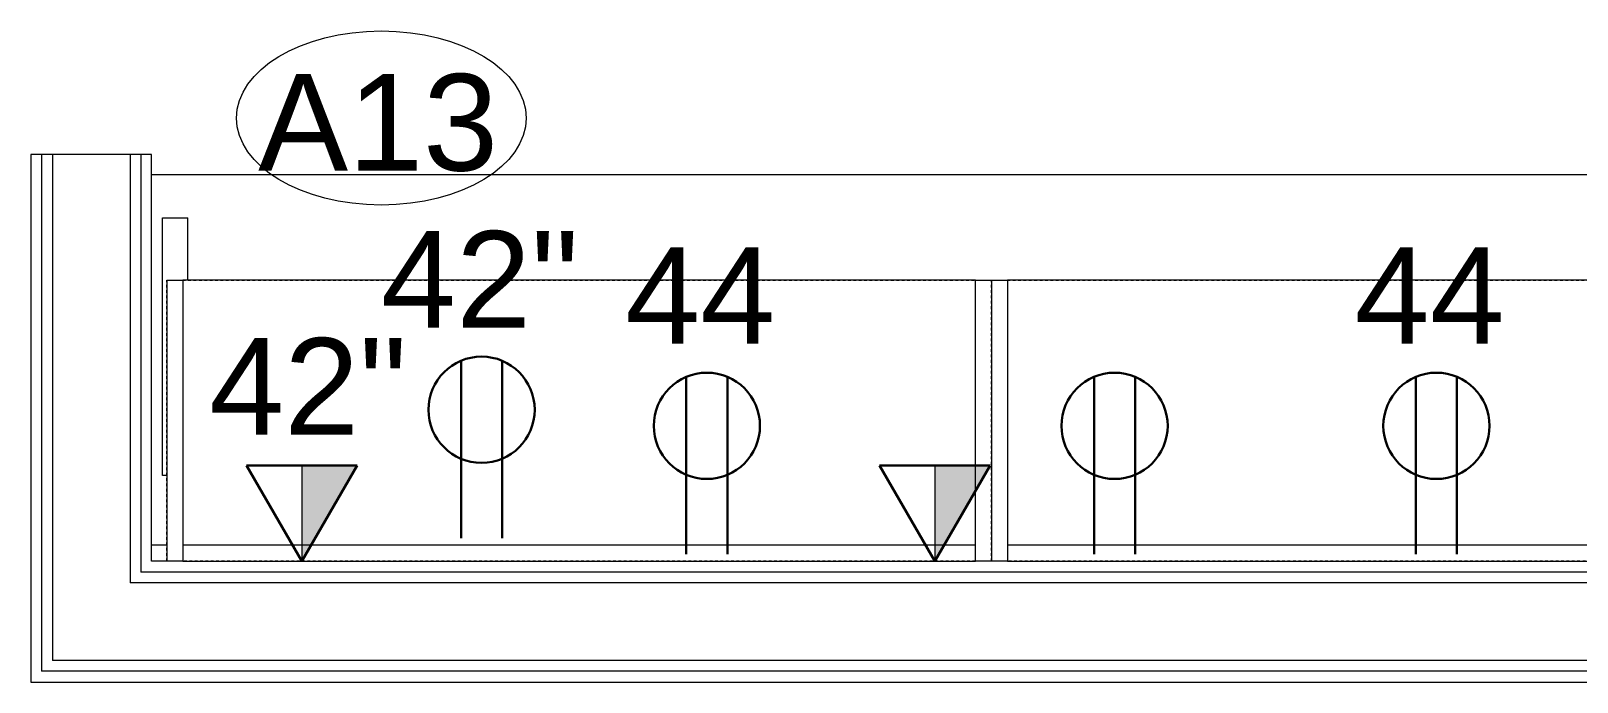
# Model space of a CAD drawing. Header units: inches. Extents: x -4688 to 1542, y -3558 to 978.
# Drawn here: x -495.7 to -423.6, y 460.1 to 490.4 of the extents above; entities that cross this region are included whole.
import ezdxf

# ---------------------------------------------------------------- set-up
doc = ezdxf.new("R2010")
doc.units = ezdxf.units.IN
doc.header["$MEASUREMENT"] = 0
doc.linetypes.add('Dash', pattern=[0.25, 0.125, -0.125])
for name, color, linetype, lineweight in [('A-ANNO-NOTE', 131, 'Continuous', 40), ('A-WALL', 113, 'Continuous', 18), ('I-WALL', 2, 'Continuous', 18), ('Q-CASE', 31, 'Continuous', 9), ('Q-CASE-HDLN', 31, 'Dash', 9), ('Q-SPCQ', 91, 'Continuous', 9), ('Q-SPCQ-IDEN', 132, 'Continuous', 9)]:
    doc.layers.add(name, color=color, linetype=linetype, lineweight=lineweight)
doc.styles.add('Arial', font='arial.ttf', dxfattribs={"height": 4.5})
doc.styles.add('Swis721 Lt BT', font='swissl.ttf', dxfattribs={"height": 4.5})

# ---------------------------------------------------------------- blocks, each defined once
blk = doc.blocks.new('C-Counter Top - ADJ HEIGHT 18_-7843486-1st Floor Power _ Signal')
at = {"layer": 'Q-CASE'}
for p, q in [((83.154, -0.75), (83.863, -0.75)), ((-34.175, -18), (83.863, -18))]:
    blk.add_line(p, q, dxfattribs=at)
blk = doc.blocks.new('A1012 - Telephone_ Wall Mounted_ 1 Line 12 x 12 - A1012 - Telephone_ Wall Mounted_ 1 Line 12__ x 12__-7407553-1st Floor Power _ Signal')
at = {"layer": 'Q-SPCQ'}
for p, q in [((-15, -15.208), (-15, -15)), ((-15, -15), (-3, -15)), ((-3, -15), (-3, -16.181)), ((-5.912, -16.181), (-3, -16.181))]:
    blk.add_line(p, q, dxfattribs=at)
blk = doc.blocks.new('CW Cupbd Ohead - OPEN SHELVING-8263795-1st Floor Power _ Signal')
at = {"layer": 'Q-CASE'}
for p, q in [((1.995, -2.362), (2.745, -2.362)), ((1.995, -15.45), (1.995, -2.362)), ((2.745, -2.362), (2.745, -15.45)), ((39.676, -2.362), (2.745, -2.362)), ((39.676, -2.362), (40.426, -2.362)), ((39.676, -15.45), (39.676, -2.362)), ((40.426, -15.45), (40.426, -2.362)), ((2.745, -3.112), (39.676, -3.112)), ((2.745, -15.45), (1.995, -15.45)), ((2.745, -15.45), (39.676, -15.45)), ((40.426, -15.45), (39.676, -15.45))]:
    blk.add_line(p, q, dxfattribs=at)
at = {"layer": 'Q-CASE-HDLN'}
for p, q in [((1.995, -15.45), (1.995, -2.362)), ((1.995, -2.362), (40.426, -2.362)), ((40.426, -2.362), (40.426, -15.45)), ((40.426, -15.45), (1.995, -15.45))]:
    blk.add_line(p, q, dxfattribs=at)
blk = doc.blocks.new('Appliance_Specialty Equipment Tag - Standard-3515593-1st Floor Power _ Signal')
at = {"layer": 'Q-SPCQ-IDEN'}
blk.add_ellipse((-0.0499, 0.0037), major_axis=(-0.1406, 0), ratio=0.600473, dxfattribs=at)

msp = doc.modelspace()

# ---------------------------------------------------------------- hatches: boundary and pattern name
at = {"layer": 'A-ANNO-NOTE', "lineweight": 9}
for points in [[(-483.084, 465.684), (-480.505, 470.15), (-483.084, 470.15)], [(-453.584, 465.684), (-451.005, 470.15), (-453.584, 470.15)]]:
    msp.add_hatch(color=256, dxfattribs=at).paths.add_polyline_path(points, flags=0)

# ---------------------------------------------------------------- linework, layer by layer
at = {"layer": 'A-ANNO-NOTE', "lineweight": 30}
for p, q in [((-475.663, 466.76), (-475.663, 475.023)), ((-473.747, 466.76), (-473.747, 475.023)), ((-465.163, 466.01), (-465.163, 474.273)), ((-463.247, 466.01), (-463.247, 474.273)), ((-446.163, 466.01), (-446.163, 474.273)), ((-444.247, 466.01), (-444.247, 474.273)), ((-431.163, 466.01), (-431.163, 474.273)), ((-429.247, 466.01), (-429.247, 474.273)), ((-483.084, 465.684), (-485.662, 470.15)), ((-485.662, 470.15), (-480.505, 470.15)), ((-483.084, 465.684), (-480.505, 470.15)), ((-453.584, 465.684), (-456.162, 470.15)), ((-456.162, 470.15), (-451.005, 470.15)), ((-453.584, 465.684), (-451.005, 470.15))]:
    msp.add_line(p, q, dxfattribs=at)
at = {"layer": 'A-ANNO-NOTE', "lineweight": 9}
for p, q in [((-483.084, 465.684), (-480.505, 470.15)), ((-480.505, 470.15), (-483.084, 470.15)), ((-483.084, 470.15), (-483.084, 465.684)), ((-453.584, 465.684), (-451.005, 470.15)), ((-451.005, 470.15), (-453.584, 470.15)), ((-453.584, 470.15), (-453.584, 465.684))]:
    msp.add_line(p, q, dxfattribs=at)
at = {"layer": 'A-ANNO-NOTE', "lineweight": 30}
for centre in [(-474.705, 472.741), (-464.205, 471.991), (-445.205, 471.991), (-430.205, 471.991)]:
    msp.add_circle(centre, 2.475, dxfattribs=at)
at = {"layer": 'A-WALL'}
for p, q in [((-495.209, 484.621), (-495.209, 460.559)), ((-494.709, 484.621), (-494.709, 461.059)), ((-491.084, 484.621), (-491.084, 464.684)), ((-490.584, 484.621), (-490.584, 465.184)), ((-358.959, 465.184), (-490.584, 465.184)), ((-358.959, 464.684), (-491.084, 464.684)), ((-358.959, 460.559), (-495.209, 460.559)), ((-358.959, 461.059), (-494.709, 461.059))]:
    msp.add_line(p, q, dxfattribs=at)
at = {"layer": 'I-WALL'}
for p, q in [((-490.084, 484.621), (-495.709, 484.621)), ((-495.709, 484.621), (-495.709, 460.059)), ((-490.084, 465.684), (-490.084, 484.621)), ((-489.375, 465.684), (-490.084, 465.684)), ((-495.709, 460.059), (-358.959, 460.059))]:
    msp.add_line(p, q, dxfattribs=at)

# ---------------------------------------------------------------- block references
at = {"layer": 'Q-CASE', "rotation": 180}
for name, p in [('C-Counter Top - ADJ HEIGHT 18_-7843486-1st Floor Power _ Signal', (-406.221, 465.684)), ('CW Cupbd Ohead - OPEN SHELVING-8263795-1st Floor Power _ Signal', (-448.949, 463.321)), ('CW Cupbd Ohead - OPEN SHELVING-8263795-1st Floor Power _ Signal', (-410.519, 463.321))]:
    msp.add_blockref(name, p, dxfattribs=at)
at = {"layer": 'Q-SPCQ', "rotation": 89.9999999999999}
msp.add_blockref('A1012 - Telephone_ Wall Mounted_ 1 Line 12 x 12 - A1012 - Telephone_ Wall Mounted_ 1 Line 12__ x 12__-7407553-1st Floor Power _ Signal', (-504.584, 484.684), dxfattribs=at)
at = {"layer": 'Q-SPCQ-IDEN', "xscale": 47.99999999999997, "yscale": 47.99999999999997, "zscale": 47.99999999999997}
msp.add_blockref('Appliance_Specialty Equipment Tag - Standard-3515593-1st Floor Power _ Signal', (-476.981, 486.151), dxfattribs=at)

# ---------------------------------------------------------------- texts
at = {"layer": 'A-ANNO-NOTE', "lineweight": 9, "char_height": 4.5, "attachment_point": 1, "style": 'Swis721 Lt BT'}
for s, insert, width in [('42"', (-479.391, 481.062), 10.302), ('44', (-468.012, 480.312), 8.181), ('44', (-434.012, 480.312), 8.181), ('42"', (-487.402, 476.08), 10.302)]:
    msp.add_mtext(s, dxfattribs=dict(at, insert=insert, width=width))
at = {"layer": 'Q-SPCQ-IDEN', "insert": (-485.119, 488.379), "char_height": 4.5, "width": 13.635, "attachment_point": 1, "style": 'Arial'}
msp.add_mtext('A13', dxfattribs=at)

doc.saveas('drawing.dxf')
